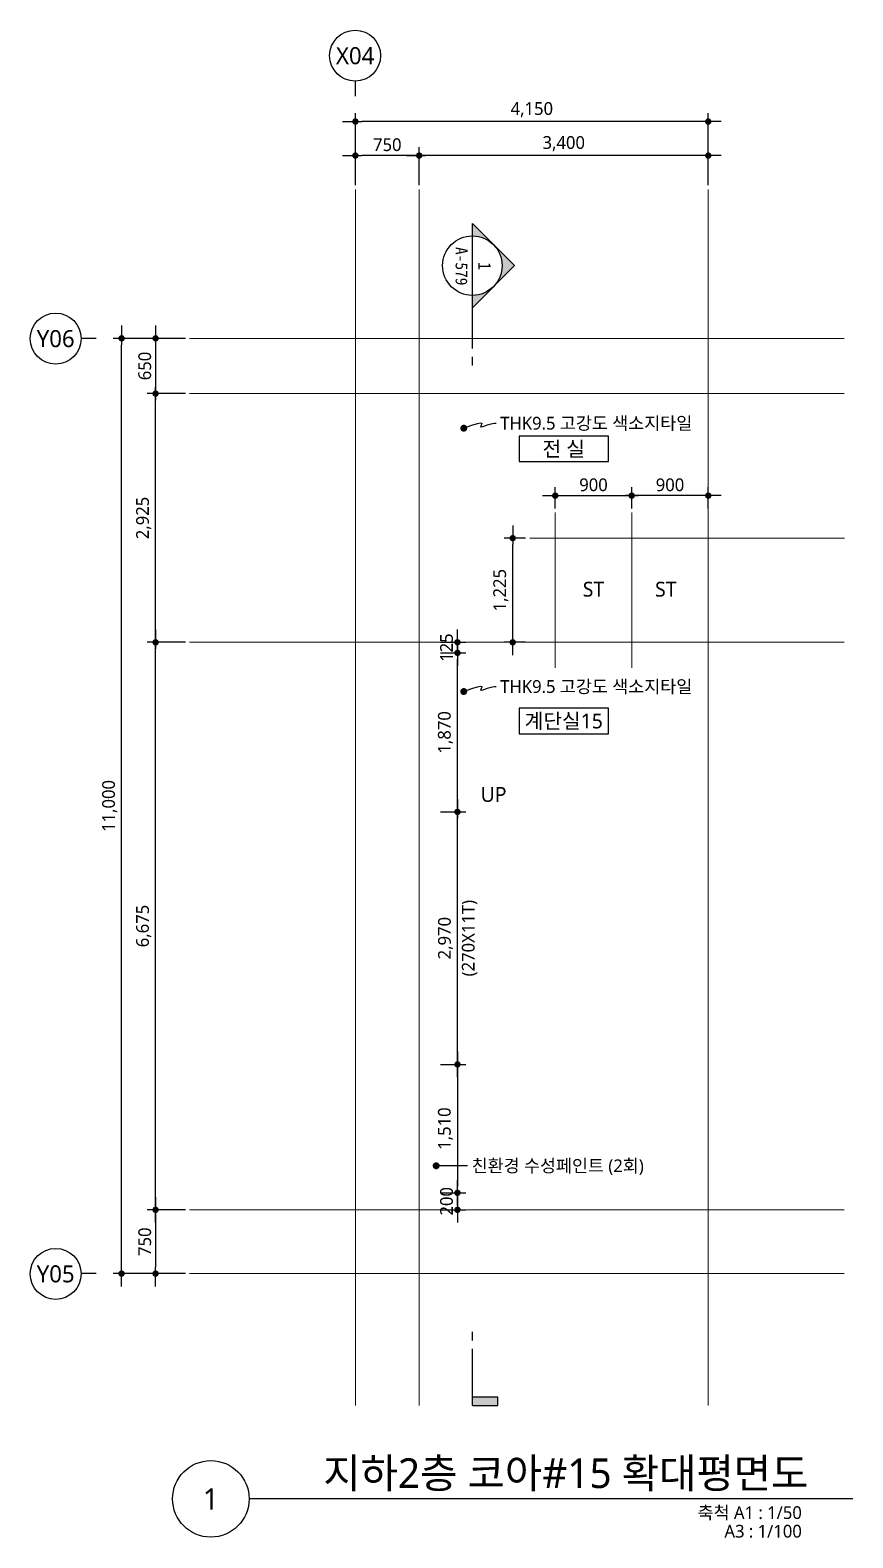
# Model space of a CAD drawing. Header units: millimetres. Extents: x 1467181 to 1720354, y 836037 to 895281.
# Drawn here: x 1467181 to 1476856, y 837003 to 854736 of the extents above; entities that cross this region are included whole.
import ezdxf
from ezdxf.enums import TextEntityAlignment as Align

# ---------------------------------------------------------------- set-up
doc = ezdxf.new("R2010")
doc.units = ezdxf.units.MM
doc.header["$MEASUREMENT"] = 0
doc.linetypes.add('CEN', pattern=[62, 60, -1, 0, -1])
doc.layers.get('0').update_dxf_attribs({"linetype": 'CONTINUOUS'})
for name, color, linetype, lineweight in [('A-AXIS-BUBL', 7, 'CONTINUOUS', 25), ('A-CNTL', 1, 'CEN', 15), ('A-DIMS', 7, 'CONTINUOUS', 25), ('A-MKXS-LEAD', 7, 'CONTINUOUS', 25), ('A-MKXS-MAK1', 3, 'CONTINUOUS', 25), ('A-MKXS-TEXT1', 3, 'CONTINUOUS', 25), ('A-MKXS-TEXT2', 7, 'CONTINUOUS', 25), ('A-MKXX-NAME', 3, 'CONTINUOUS', 25), ('A-MKXX-SYMB', 7, 'CONTINUOUS', 25), ('A-XXXX-SYMB', 7, 'CONTINUOUS', 25), ('A-XXXX-TXT1', 3, 'CONTINUOUS', 25), ('A-XXXX-TXT2', 3, 'CONTINUOUS', 25)]:
    doc.layers.add(name, color=color, linetype=linetype, lineweight=lineweight)
doc.styles.add('HY울릉도L', font='')
doc.styles.add('돋움체', font='')
doc.styles.add('맑은고딕', font='malgun.ttf')
doc.styles.get('HY울릉도L').set_extended_font_data('HYwulM')
doc.styles.get('돋움체').set_extended_font_data('DotumChe')
doc.dimstyles.new('CDIM', dxfattribs={"dimtxt": 3, "dimasz": 1.5, "dimexe": 2, "dimexo": 1, "dimgap": 1, "dimtad": 1, "dimdec": 0, "dimrnd": 0.5, "dimzin": 0, "dimdsep": 32, "dimlunit": 6, "dimtxsty": 'HY울릉도L', "dimblk1": '_CIDOT', "dimblk2": '_CIDOT', "dimsah": 1, "dimcen": 5.5, "dimclrd": 2, "dimclre": 2, "dimclrt": 7, "dimadec": 0, "dimazin": 0, "dimtfac": 1, "dimtdec": 0, "dimtix": 1, "dimtmove": 2, "dimatfit": 1, "dimldrblk": '_CIDOT', "dimfxl": 1, "dimtolj": 1, "dimtzin": 0, "dimlwd": -1, "dimarcsym": 0})

# ---------------------------------------------------------------- blocks, each defined once
blk = doc.blocks.new('_CIDOT')
at = {"color": 0, "linetype": 'ByBlock'}
blk.add_line((2, 0), (-1, 0), dxfattribs=at)
at = {"color": 0, "linetype": 'ByBlock', "const_width": 0.5}
blk.add_lwpolyline([(-0.25, 0, 1), (0.25, 0, 1)], format="xyb", close=True, dxfattribs=at)
blk = doc.blocks.new('*D21')
at = {"layer": 'A-DIMS', "lineweight": -2, "transparency": 16777216}
for p, q in [((800, 1950), (800, 2400)), ((4200, 1950), (4200, 2400))]:
    blk.add_line(p, q, dxfattribs=at)
at = {"layer": 'A-DIMS', "transparency": 16777216}
blk.add_line((4125, 2300), (875, 2300), dxfattribs=at)
at = {"layer": 'A-DIMS', "transparency": 16777216, "xscale": 75, "yscale": 75, "zscale": 75, "rotation": 180}
blk.add_blockref('_CIDOT', (800, 2300), dxfattribs=at)
at = {"layer": 'A-DIMS', "transparency": 16777216, "xscale": 75, "yscale": 75, "zscale": 75}
blk.add_blockref('_CIDOT', (4200, 2300), dxfattribs=at)
at = {"layer": 'A-DIMS', "color": 3, "transparency": 16777216, "insert": (2500, 2440), "char_height": 150, "attachment_point": 5, "style": '맑은고딕'}
blk.add_mtext('\\A1;3,400', dxfattribs=at)
blk = doc.blocks.new('*D22')
at = {"layer": 'A-DIMS', "lineweight": -2, "transparency": 16777216}
for p, q in [((-1950, -10100), (-2400, -10100)), ((-1950, -10850), (-2400, -10850))]:
    blk.add_line(p, q, dxfattribs=at)
at = {"layer": 'A-DIMS', "transparency": 16777216}
blk.add_line((-2300, -10175), (-2300, -10775), dxfattribs=at)
at = {"layer": 'A-DIMS', "transparency": 16777216, "xscale": 75, "yscale": 75, "zscale": 75}
for p, rotation in [((-2300, -10100), 90), ((-2300, -10850), 270)]:
    blk.add_blockref('_CIDOT', p, dxfattribs=dict(at, rotation=rotation))
at = {"layer": 'A-DIMS', "color": 3, "transparency": 16777216, "insert": (-2427, -10475), "char_height": 150, "attachment_point": 5, "rotation": 90, "style": '맑은고딕'}
blk.add_mtext('\\A1;750', dxfattribs=at)
blk = doc.blocks.new('*D23')
at = {"layer": 'A-DIMS', "lineweight": -2, "transparency": 16777216}
for p, q in [((50, 1950), (50, 2400)), ((800, 1950), (800, 2400))]:
    blk.add_line(p, q, dxfattribs=at)
at = {"layer": 'A-DIMS', "transparency": 16777216}
blk.add_line((725, 2300), (125, 2300), dxfattribs=at)
at = {"layer": 'A-DIMS', "transparency": 16777216, "xscale": 75, "yscale": 75, "zscale": 75, "rotation": 180}
blk.add_blockref('_CIDOT', (50, 2300), dxfattribs=at)
at = {"layer": 'A-DIMS', "transparency": 16777216, "xscale": 75, "yscale": 75, "zscale": 75}
blk.add_blockref('_CIDOT', (800, 2300), dxfattribs=at)
at = {"layer": 'A-DIMS', "color": 3, "transparency": 16777216, "insert": (425, 2427), "char_height": 150, "attachment_point": 5, "style": '맑은고딕'}
blk.add_mtext('\\A1;750', dxfattribs=at)
blk = doc.blocks.new('*D24')
at = {"layer": 'A-DIMS', "lineweight": -2, "transparency": 16777216}
for p, q in [((50, 1950), (50, 2800)), ((4200, 1950), (4200, 2800))]:
    blk.add_line(p, q, dxfattribs=at)
at = {"layer": 'A-DIMS', "transparency": 16777216}
blk.add_line((4125, 2700), (125, 2700), dxfattribs=at)
at = {"layer": 'A-DIMS', "transparency": 16777216, "xscale": 75, "yscale": 75, "zscale": 75, "rotation": 180}
blk.add_blockref('_CIDOT', (50, 2700), dxfattribs=at)
at = {"layer": 'A-DIMS', "transparency": 16777216, "xscale": 75, "yscale": 75, "zscale": 75}
blk.add_blockref('_CIDOT', (4200, 2700), dxfattribs=at)
at = {"layer": 'A-DIMS', "color": 3, "transparency": 16777216, "insert": (2125, 2840), "char_height": 150, "attachment_point": 5, "style": '맑은고딕'}
blk.add_mtext('\\A1;4,150', dxfattribs=at)
blk = doc.blocks.new('*D25')
at = {"layer": 'A-DIMS', "lineweight": -2, "transparency": 16777216}
for p, q in [((-1950, 150), (-2800, 150)), ((-1950, -10850), (-2800, -10850))]:
    blk.add_line(p, q, dxfattribs=at)
at = {"layer": 'A-DIMS', "transparency": 16777216}
blk.add_line((-2700, -10775), (-2700, 75), dxfattribs=at)
at = {"layer": 'A-DIMS', "transparency": 16777216, "xscale": 75, "yscale": 75, "zscale": 75}
for p, rotation in [((-2700, 150), 90), ((-2700, -10850), 270)]:
    blk.add_blockref('_CIDOT', p, dxfattribs=dict(at, rotation=rotation))
at = {"layer": 'A-DIMS', "color": 3, "transparency": 16777216, "insert": (-2840, -5350), "char_height": 150, "attachment_point": 5, "rotation": 90, "style": '맑은고딕'}
blk.add_mtext('\\A1;11,000', dxfattribs=at)
blk = doc.blocks.new('*D26')
at = {"layer": 'A-DIMS', "lineweight": -2, "transparency": 16777216}
for p, q in [((-1950, 150), (-2400, 150)), ((-1950, -500), (-2400, -500))]:
    blk.add_line(p, q, dxfattribs=at)
at = {"layer": 'A-DIMS', "transparency": 16777216}
blk.add_line((-2300, 75), (-2300, -425), dxfattribs=at)
at = {"layer": 'A-DIMS', "transparency": 16777216, "xscale": 75, "yscale": 75, "zscale": 75}
for p, rotation in [((-2300, 150), 90), ((-2300, -500), 270)]:
    blk.add_blockref('_CIDOT', p, dxfattribs=dict(at, rotation=rotation))
at = {"layer": 'A-DIMS', "color": 3, "transparency": 16777216, "insert": (-2427, -175), "char_height": 150, "attachment_point": 5, "rotation": 90, "style": '맑은고딕'}
blk.add_mtext('\\A1;650', dxfattribs=at)
blk = doc.blocks.new('*D27')
at = {"layer": 'A-DIMS', "lineweight": -2, "transparency": 16777216}
for p, q in [((-1950, -3425), (-2400, -3425)), ((-1950, -10100), (-2400, -10100))]:
    blk.add_line(p, q, dxfattribs=at)
at = {"layer": 'A-DIMS', "transparency": 16777216}
blk.add_line((-2300, -10025), (-2300, -3500), dxfattribs=at)
at = {"layer": 'A-DIMS', "transparency": 16777216, "xscale": 75, "yscale": 75, "zscale": 75}
for p, rotation in [((-2300, -3425), 90), ((-2300, -10100), 270)]:
    blk.add_blockref('_CIDOT', p, dxfattribs=dict(at, rotation=rotation))
at = {"layer": 'A-DIMS', "color": 3, "transparency": 16777216, "insert": (-2440, -6762), "char_height": 150, "attachment_point": 5, "rotation": 90, "style": '맑은고딕'}
blk.add_mtext('\\A1;6,675', dxfattribs=at)
blk = doc.blocks.new('*D28')
at = {"layer": 'A-DIMS', "lineweight": -2, "transparency": 16777216}
for p, q in [((-1950, -500), (-2400, -500)), ((-1950, -3425), (-2400, -3425))]:
    blk.add_line(p, q, dxfattribs=at)
at = {"layer": 'A-DIMS', "transparency": 16777216}
blk.add_line((-2300, -3350), (-2300, -575), dxfattribs=at)
at = {"layer": 'A-DIMS', "transparency": 16777216, "xscale": 75, "yscale": 75, "zscale": 75}
for p, rotation in [((-2300, -500), 90), ((-2300, -3425), 270)]:
    blk.add_blockref('_CIDOT', p, dxfattribs=dict(at, rotation=rotation))
at = {"layer": 'A-DIMS', "color": 3, "transparency": 16777216, "insert": (-2440, -1963), "char_height": 150, "attachment_point": 5, "rotation": 90, "style": '맑은고딕'}
blk.add_mtext('\\A1;2,925', dxfattribs=at)
blk = doc.blocks.new('*D29')
at = {"layer": 'A-DIMS', "lineweight": -2, "transparency": 16777216}
for p, q in [((2400, -1850), (2400, -1600)), ((3300, -1850), (3300, -1600))]:
    blk.add_line(p, q, dxfattribs=at)
at = {"layer": 'A-DIMS', "transparency": 16777216}
blk.add_line((2475, -1700), (3225, -1700), dxfattribs=at)
at = {"layer": 'A-DIMS', "transparency": 16777216, "xscale": 75, "yscale": 75, "zscale": 75, "rotation": 180}
blk.add_blockref('_CIDOT', (2400, -1700), dxfattribs=at)
at = {"layer": 'A-DIMS', "transparency": 16777216, "xscale": 75, "yscale": 75, "zscale": 75}
blk.add_blockref('_CIDOT', (3300, -1700), dxfattribs=at)
at = {"layer": 'A-DIMS', "color": 3, "transparency": 16777216, "insert": (2850, -1573), "char_height": 150, "attachment_point": 5, "style": '맑은고딕'}
blk.add_mtext('\\A1;900', dxfattribs=at)
blk = doc.blocks.new('*D30')
at = {"layer": 'A-DIMS', "lineweight": -2, "transparency": 16777216}
for p, q in [((3300, -1850), (3300, -1600)), ((4200, -1850), (4200, -1600))]:
    blk.add_line(p, q, dxfattribs=at)
at = {"layer": 'A-DIMS', "transparency": 16777216}
blk.add_line((4125, -1700), (3375, -1700), dxfattribs=at)
at = {"layer": 'A-DIMS', "transparency": 16777216, "xscale": 75, "yscale": 75, "zscale": 75, "rotation": 180}
blk.add_blockref('_CIDOT', (3300, -1700), dxfattribs=at)
at = {"layer": 'A-DIMS', "transparency": 16777216, "xscale": 75, "yscale": 75, "zscale": 75}
blk.add_blockref('_CIDOT', (4200, -1700), dxfattribs=at)
at = {"layer": 'A-DIMS', "color": 3, "transparency": 16777216, "insert": (3750, -1573), "char_height": 150, "attachment_point": 5, "style": '맑은고딕'}
blk.add_mtext('\\A1;900', dxfattribs=at)
blk = doc.blocks.new('*D31')
at = {"layer": 'A-DIMS', "lineweight": -2, "transparency": 16777216}
for p, q in [((2050, -2200), (1800, -2200)), ((2050, -3425), (1800, -3425))]:
    blk.add_line(p, q, dxfattribs=at)
at = {"layer": 'A-DIMS', "transparency": 16777216}
blk.add_line((1900, -3350), (1900, -2275), dxfattribs=at)
at = {"layer": 'A-DIMS', "transparency": 16777216, "xscale": 75, "yscale": 75, "zscale": 75}
for p, rotation in [((1900, -2200), 90), ((1900, -3425), 270)]:
    blk.add_blockref('_CIDOT', p, dxfattribs=dict(at, rotation=rotation))
at = {"layer": 'A-DIMS', "color": 3, "transparency": 16777216, "insert": (1760, -2812), "char_height": 150, "attachment_point": 5, "rotation": 90, "style": '맑은고딕'}
blk.add_mtext('\\A1;1,225', dxfattribs=at)
blk = doc.blocks.new('CORE 10- 단면')
at = {"layer": 'A-MKXS-MAK1'}
blk.add_hatch(color=256, dxfattribs=at).paths.add_polyline_path([(22637, 13298), (22637, 13398), (22937, 13398), (22937, 13298)])
h = blk.add_hatch(color=256, dxfattribs=at)
h.paths.add_polyline_path([(22442, -7), (22690, 241, 0.414214), (22690, -254)])
h.paths.add_polyline_path([(22690, 241), (22937, 488), (22937, 343, 0.198912)])
h.paths.add_polyline_path([(22690, -254, 0.198912), (22937, -357), (22937, -502)])
for p, q in [((22637, 13398), (22637, 13298)), ((22937, 13398), (22637, 13398)), ((22937, 13398), (22937, 12735)), ((22937, 13298), (22637, 13298)), ((22937, 12635), (22937, 12535)), ((22937, 1166), (22937, 1066)), ((22937, 966), (22937, -502)), ((22937, 488), (22442, -7)), ((22937, -502), (22442, -7))]:
    blk.add_line(p, q, dxfattribs=at)
blk.add_circle((22937, -7), 350, dxfattribs=at)
at = {"layer": 'A-MKXS-TEXT2', "style": '돋움체'}
for s, height, p in [('A-579', 140, (23065, 0)), ('1', 150, (22793, -2))]:
    blk.add_text(s, height=height, rotation=90, dxfattribs=at).set_placement(p, align=Align.MIDDLE)
blk = doc.blocks.new('*D140')
at = {"layer": 'A-DIMS', "lineweight": -2, "transparency": 16777216}
for p, q in [((1472006, 845541), (1472306, 845541)), ((1472006, 842571), (1472306, 842571))]:
    blk.add_line(p, q, dxfattribs=at)
at = {"layer": 'A-DIMS', "transparency": 16777216}
blk.add_line((1472206, 842646), (1472206, 845466), dxfattribs=at)
at = {"layer": 'A-DIMS', "transparency": 16777216, "xscale": 75, "yscale": 75, "zscale": 75}
for p, rotation in [((1472206, 845541), 90), ((1472206, 842571), 270)]:
    blk.add_blockref('_CIDOT', p, dxfattribs=dict(at, rotation=rotation))
at = {"layer": 'A-DIMS', "color": 3, "transparency": 16777216, "char_height": 150, "attachment_point": 5, "rotation": 90, "style": '맑은고딕'}
for s, insert in [('\\A1;(270X11T)', (1472349, 844056)), ('\\A1;2,970', (1472066, 844056))]:
    blk.add_mtext(s, dxfattribs=dict(at, insert=insert))
blk = doc.blocks.new('*D141')
at = {"layer": 'A-DIMS', "lineweight": -2, "transparency": 16777216}
for p, q in [((1472006, 842571), (1472306, 842571)), ((1472006, 841061), (1472306, 841061))]:
    blk.add_line(p, q, dxfattribs=at)
at = {"layer": 'A-DIMS', "transparency": 16777216}
blk.add_line((1472206, 842496), (1472206, 841136), dxfattribs=at)
at = {"layer": 'A-DIMS', "transparency": 16777216, "xscale": 75, "yscale": 75, "zscale": 75}
for p, rotation in [((1472206, 842571), 90), ((1472206, 841061), 270)]:
    blk.add_blockref('_CIDOT', p, dxfattribs=dict(at, rotation=rotation))
at = {"layer": 'A-DIMS', "color": 3, "transparency": 16777216, "insert": (1472065, 841816), "char_height": 150, "attachment_point": 5, "rotation": 90, "style": '맑은고딕'}
blk.add_mtext('\\A1;1,510', dxfattribs=at)
blk = doc.blocks.new('*D142')
at = {"layer": 'A-DIMS', "lineweight": -2, "transparency": 16777216}
for p, q in [((1472006, 847411), (1472306, 847411)), ((1472006, 845541), (1472306, 845541))]:
    blk.add_line(p, q, dxfattribs=at)
at = {"layer": 'A-DIMS', "transparency": 16777216}
blk.add_line((1472206, 845616), (1472206, 847336), dxfattribs=at)
at = {"layer": 'A-DIMS', "transparency": 16777216, "xscale": 75, "yscale": 75, "zscale": 75}
for p, rotation in [((1472206, 847411), 90), ((1472206, 845541), 270)]:
    blk.add_blockref('_CIDOT', p, dxfattribs=dict(at, rotation=rotation))
at = {"layer": 'A-DIMS', "color": 3, "transparency": 16777216, "insert": (1472065, 846476), "char_height": 150, "attachment_point": 5, "rotation": 90, "style": '맑은고딕'}
blk.add_mtext('\\A1;1,870', dxfattribs=at)
blk = doc.blocks.new('*D143')
at = {"layer": 'A-DIMS', "transparency": 16777216}
for p, q in [((1472206, 847611), (1472206, 847686)), ((1472206, 847411), (1472206, 847536)), ((1472206, 847336), (1472206, 847261))]:
    blk.add_line(p, q, dxfattribs=at)
at = {"layer": 'A-DIMS', "lineweight": -2, "transparency": 16777216}
for p, q in [((1472006, 847536), (1472306, 847536)), ((1472006, 847411), (1472306, 847411))]:
    blk.add_line(p, q, dxfattribs=at)
at = {"layer": 'A-DIMS', "transparency": 16777216, "xscale": 75, "yscale": 75, "zscale": 75}
for p, rotation in [((1472206, 847536), 270), ((1472206, 847411), 90)]:
    blk.add_blockref('_CIDOT', p, dxfattribs=dict(at, rotation=rotation))
at = {"layer": 'A-DIMS', "color": 3, "transparency": 16777216, "insert": (1472078, 847473), "char_height": 150, "attachment_point": 5, "rotation": 90, "style": '맑은고딕'}
blk.add_mtext('\\A1;125', dxfattribs=at)
blk = doc.blocks.new('*D144')
at = {"layer": 'A-DIMS', "transparency": 16777216}
for p, q in [((1472206, 841136), (1472206, 841211)), ((1472206, 841061), (1472206, 840861)), ((1472206, 840786), (1472206, 840711))]:
    blk.add_line(p, q, dxfattribs=at)
at = {"layer": 'A-DIMS', "lineweight": -2, "transparency": 16777216}
for p, q in [((1472006, 841061), (1472306, 841061)), ((1472006, 840861), (1472306, 840861))]:
    blk.add_line(p, q, dxfattribs=at)
at = {"layer": 'A-DIMS', "transparency": 16777216, "xscale": 75, "yscale": 75, "zscale": 75}
for p, rotation in [((1472206, 841061), 270), ((1472206, 840861), 90)]:
    blk.add_blockref('_CIDOT', p, dxfattribs=dict(at, rotation=rotation))
at = {"layer": 'A-DIMS', "color": 3, "transparency": 16777216, "insert": (1472078, 840961), "char_height": 150, "attachment_point": 5, "rotation": 90, "style": '맑은고딕'}
blk.add_mtext('\\A1;200', dxfattribs=at)
blk = doc.blocks.new('CORE10_GRID')
at = {"layer": 'A-AXIS-BUBL', "ltscale": 0.2}
for p, q in [((50, 3000), (50, 3175)), ((-3000, 150), (-3175, 150)), ((-3000, -10850), (-3175, -10850))]:
    blk.add_line(p, q, dxfattribs=at)
for centre in [(47.1, 3475), (-3475, 147.1), (-3475, -10852.9)]:
    blk.add_circle(centre, 300, dxfattribs=at)
at = {"layer": 'A-CNTL'}
for p, q in [((50, -12400), (50, 1900)), ((800, -12400), (800, 1900)), ((4200, -12400), (4200, 1900)), ((-1900, 150), (5800, 150)), ((-1900, -500), (5800, -500)), ((2400, -3725), (2400, -1900)), ((3300, -3725), (3300, -1900)), ((5800, -2200), (2100, -2200)), ((-1900, -3425), (5800, -3425)), ((-1900, -10100), (5800, -10100)), ((-1900, -10850), (5800, -10850))]:
    blk.add_line(p, q, dxfattribs=at)
at = {"layer": 'A-XXXX-TXT2', "ltscale": 0.2, "style": '맑은고딕'}
for s, p in [('X04', (47.1, 3475)), ('Y06', (-3475, 147.1)), ('Y05', (-3475, -10852.9))]:
    blk.add_text(s, height=200, dxfattribs=at).set_placement(p, align=Align.MIDDLE)
at = {"layer": 'A-DIMS'}
for base, p1, p2, angle, picture, middle in [((50, 2700), (4200, 1900), (50, 1900), 180, '*D24', (2125, 2840.5)), ((50, 2300), (800, 1900), (50, 1900), 180, '*D23', (425, 2427.5)), ((800, 2300), (4200, 1900), (800, 1900), 180, '*D21', (2500, 2440.1)), ((-2700, 150), (-1900, -10850), (-1900, 150), 270, '*D25', (-2840.5, -5350)), ((-2300, -500), (-1900, 150), (-1900, -500), 90, '*D26', (-2427.5, -175)), ((-2300, -500), (-1900, -3425), (-1900, -500), 270, '*D28', (-2440.1, -1962.5)), ((3300, -1700), (2400, -1900), (3300, -1900), 180, '*D29', (2850, -1572.5)), ((3300, -1700), (4200, -1900), (3300, -1900), 0, '*D30', (3750, -1572.5)), ((1900, -2200), (2100, -3425), (2100, -2200), 270, '*D31', (1759.5, -2812.5)), ((-2300, -3425), (-1900, -10100), (-1900, -3425), 270, '*D27', (-2440.1, -6762.5)), ((-2300, -10850), (-1900, -10100), (-1900, -10850), 90, '*D22', (-2427.5, -10475))]:
    dim = blk.add_linear_dim(base=base, p1=p1, p2=p2, angle=angle, dimstyle='CDIM', override={"dimscale": 50, "dimtxsty": '맑은고딕', "dimclrd": 256, "dimclre": 256, "dimclrt": 3}, dxfattribs=at)
    dim.commit()
    dim.dimension.update_dxf_attribs({"geometry": picture, "text_midpoint": middle})

msp = doc.modelspace()

# ---------------------------------------------------------------- linework, layer by layer
at = {"layer": 'A-MKXS-LEAD', "const_width": 40}
for points in [[(1472258.9, 850056, 1), (1472300.4, 850051.9, 1)], [(1472258.9, 846958.8, 1), (1472300.4, 846954.6, 1)], [(1471934.8, 841381, 1), (1471976.3, 841376.8, 1)]]:
    msp.add_lwpolyline(points, format="xyb", close=True, dxfattribs=at)
at = {"layer": 'A-MKXS-LEAD'}
for points in [[(1472278.8, 850053.6), (1472376.6, 850090.5), (1472440.3, 850110.4), (1472476.5, 850116.8), (1472491.9, 850113.3), (1472493, 850103.4), (1472486.6, 850090.6), (1472479, 850078.4), (1472477.1, 850070.4), (1472485.7, 850069), (1472503.9, 850073.4), (1472528.7, 850081.7), (1472557.6, 850091.8), (1472587.8, 850101.9), (1472616.6, 850110), (1472641.3, 850114.3), (1472659.2, 850112.9)], [(1472278.8, 846956.4), (1472376.6, 846993.2), (1472440.3, 847013.1), (1472476.5, 847019.6), (1472491.9, 847016.1), (1472493, 847006.2), (1472486.6, 846993.4), (1472479, 846981.2), (1472477.1, 846973.1), (1472485.7, 846971.8), (1472503.9, 846976.2), (1472528.7, 846984.4), (1472557.6, 846994.5), (1472587.8, 847004.6), (1472616.6, 847012.8), (1472641.3, 847017.1), (1472659.2, 847015.6)], [(1472322.6, 841378.9), (1471955.6, 841378.9), (1471955.6, 841378.9)]]:
    msp.add_lwpolyline(points, dxfattribs=at)
at = {"layer": 'A-MKXX-SYMB'}
for points in [[(1473980.7, 849960.6), (1472930.7, 849960.6), (1472930.7, 849660.6), (1473980.7, 849660.6)], [(1473980.7, 846760.6), (1472930.7, 846760.6), (1472930.7, 846460.6), (1473980.7, 846460.6)]]:
    msp.add_lwpolyline(points, close=True, dxfattribs=at)
at = {"layer": 'A-XXXX-SYMB'}
msp.add_line((1476855.7, 837460.6), (1469755.7, 837460.6), dxfattribs=at)
msp.add_circle((1469305.7, 837460.6), 450, dxfattribs=at)

# ---------------------------------------------------------------- block references
at = {"layer": 'A-DIMS'}
msp.add_blockref('CORE10_GRID', (1470955.7, 850960.6), dxfattribs=at)
at = {"layer": 'A-DIMS', "rotation": 180}
msp.add_blockref('CORE 10- 단면', (1495318.1, 851959), dxfattribs=at)

# ---------------------------------------------------------------- texts
at = {"layer": 'A-MKXS-TEXT1', "style": '맑은고딕'}
for s, p in [('THK9.5 고강도 색소지타일', (1472709.2, 850112.9)), ('THK9.5 고강도 색소지타일', (1472709.2, 847015.6)), ('친환경 수성페인트 (2회)', (1472372.6, 841378.9))]:
    msp.add_text(s, height=150, dxfattribs=at).set_placement(p, align=Align.MIDDLE_LEFT)
at = {"layer": 'A-MKXX-NAME', "style": '맑은고딕'}
for s, p in [('전 실', (1473455.7, 849810.6)), ('ST', (1473805.7, 848160.6)), ('ST', (1474655.7, 848160.6)), ('계단실15', (1473455.7, 846610.6)), ('UP', (1472631, 845746.8))]:
    msp.add_text(s, height=175, dxfattribs=at).set_placement(p, align=Align.MIDDLE_CENTER)
at = {"layer": 'A-XXXX-TXT1', "style": '맑은고딕'}
msp.add_text('지하2층 코아#15 확대평면도', height=350, dxfattribs=at).set_placement((1476333.7, 837483.3), align=Align.BOTTOM_RIGHT)
msp.add_text('1', height=250, dxfattribs=at).set_placement((1469305.7, 837460.6), align=Align.MIDDLE)
for s, p in [('축척 A1 : 1/50', (1476255.9, 837374.5)), ('A3 : 1/100', (1476255.9, 837155.6))]:
    msp.add_text(s, height=150, dxfattribs=at).set_placement(p, align=Align.TOP_RIGHT)

# ---------------------------------------------------------------- dimensions: what is measured, and where the dimension line sits
at = {"layer": 'A-DIMS'}
for base, p1, p2, text, picture, middle in [((1472205.7, 847535.6), (1471955.7, 847410.6), (1471955.7, 847535.6), '<>\\X', '*D143', (1472205.7, 847473.1)), ((1472205.7, 847410.6), (1471955.7, 845540.6), (1471955.7, 847410.6), '<>\\X', '*D142', (1472205.7, 846475.6)), ((1472205.7, 845540.6), (1471955.7, 842570.6), (1471955.7, 845540.6), '<>\\X(270X11T)', '*D140', (1472205.7, 844055.6))]:
    dim = msp.add_linear_dim(base=base, p1=p1, p2=p2, angle=270, text=text, dimstyle='CDIM', override={"dimscale": 50, "dimtxsty": '맑은고딕', "dimclrd": 256, "dimclre": 256, "dimclrt": 3}, dxfattribs=at)
    dim.commit()
    dim.dimension.update_dxf_attribs({"geometry": picture, "text_midpoint": middle})
for base, p1, p2, picture, middle in [((1472205.7, 841060.6), (1471955.7, 842570.6), (1471955.7, 841060.6), '*D141', (1472065.3, 841815.6)), ((1472205.8, 840860.6), (1471955.8, 841060.6), (1471955.8, 840860.6), '*D144', (1472078.3, 840960.6))]:
    dim = msp.add_linear_dim(base=base, p1=p1, p2=p2, angle=270, dimstyle='CDIM', override={"dimscale": 50, "dimtxsty": '맑은고딕', "dimclrd": 256, "dimclre": 256, "dimclrt": 3}, dxfattribs=at)
    dim.commit()
    dim.dimension.update_dxf_attribs({"geometry": picture, "text_midpoint": middle})

doc.saveas('drawing.dxf')
